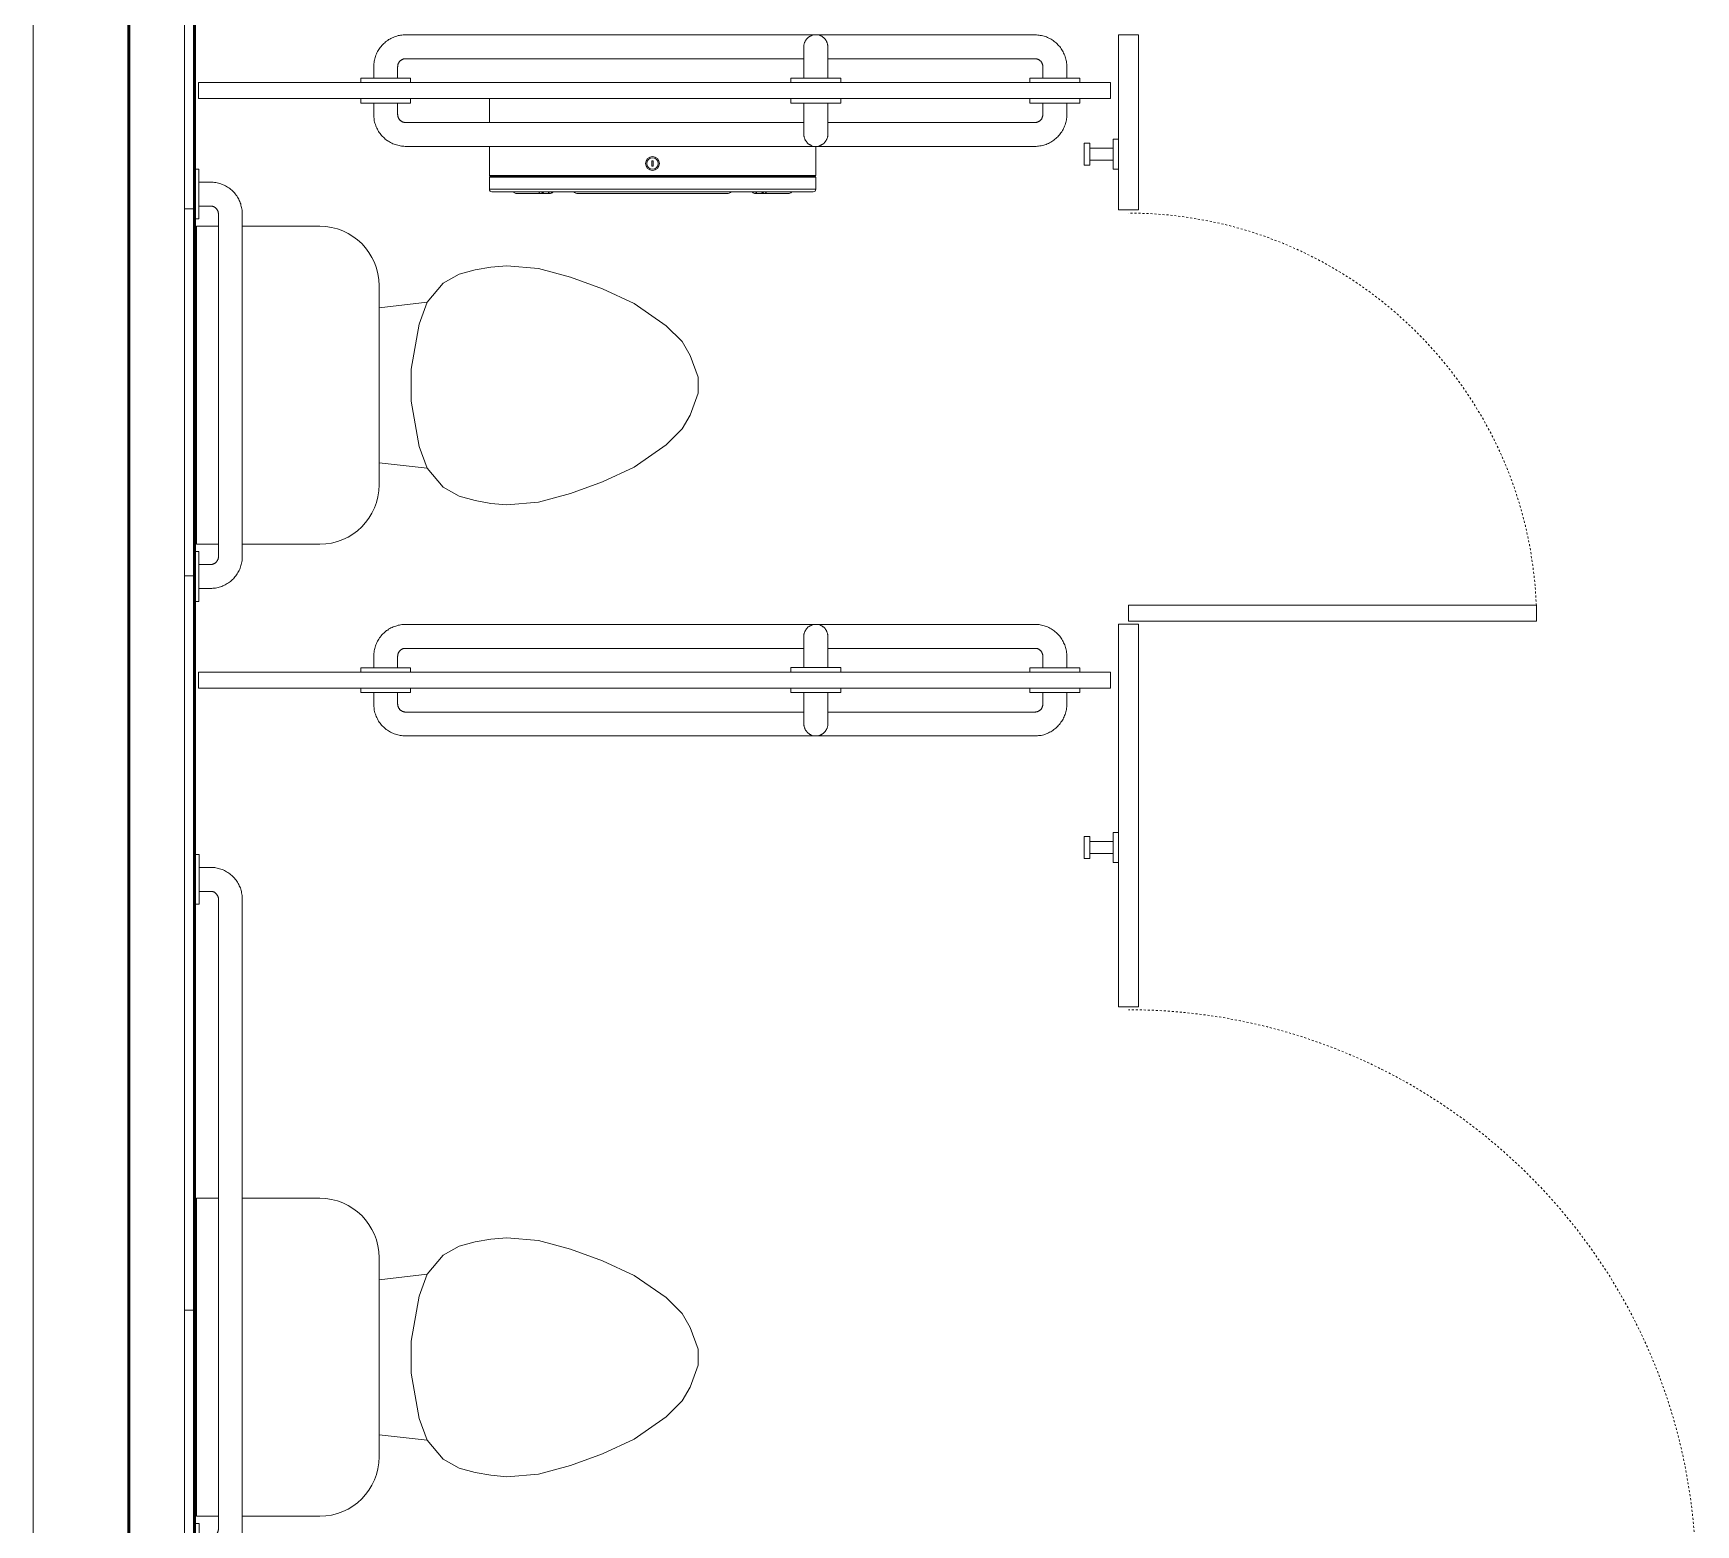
# Model space of a CAD drawing. Header units: inches. Extents: x 15537 to 31673, y -30778 to -16067.
# Drawn here: x 25511.9 to 25616.2, y -22684.8 to -22591.2 of the extents above; entities that cross this region are included whole.
import ezdxf

# ---------------------------------------------------------------- set-up
doc = ezdxf.new("R2010")
doc.units = ezdxf.units.IN
doc.header["$MEASUREMENT"] = 0
doc.linetypes.add('Dash', pattern=[0.25, 0.125, -0.125])
doc.linetypes.add('Dash_2_', pattern=[0.25, 0.125, -0.125])
for name, color, linetype, lineweight in [('A-AREA', 32, 'Continuous', 9), ('A-GENM', 13, 'Continuous', 9), ('A-WALL', 113, 'Continuous', 13), ('A-WALL-PATT', 111, 'Continuous', 50), ('I-WALL', 2, 'Continuous', 13), ('P-SANR-FIXT', 6, 'Continuous', 9), ('Q-SPCQ', 91, 'Continuous', 9), ('Q-SPCQ-HDLN', 91, 'Dash', 9)]:
    doc.layers.add(name, color=color, linetype=linetype, lineweight=lineweight)

# ---------------------------------------------------------------- blocks, each defined once
blk = doc.blocks.new('Toilet-Domestic_- Enlarged1')
at = {"layer": 'P-SANR-FIXT', "color": 7}
for p, q in [((-9.98, 19.48), (9.98, 19.48)), ((-9.98, 18.1), (-9.98, 19.48)), ((9.98, 19.48), (9.98, 18.1)), ((-9.98, 11.75), (-9.98, 16.6)), ((9.98, 16.6), (9.98, 11.75)), ((6.25, 8.02), (-6.25, 8.02)), ((-4.86, 8.02), (-5.21, 5)), ((4.86, 8.02), (5.21, 5)), ((-3.84, 5.5), (-5.21, 5)), ((-1, 6), (-3.84, 5.5)), ((1, 6), (-1, 6)), ((3.84, 5.5), (1, 6)), ((5.21, 5), (3.84, 5.5)), ((-5.21, 5), (-6.4, 4)), ((6.4, 4), (5.21, 5)), ((-6.4, 4), (-6.97, 3)), ((6.97, 3), (6.4, 4)), ((-6.97, 3), (-7.24, 2)), ((7.24, 2), (6.97, 3)), ((-7.24, 2), (-7.41, 1)), ((7.41, 1), (7.24, 2)), ((-7.41, 1), (-7.5, 0)), ((-7.5, 0), (-7.33, -1.99)), ((7.33, -1.99), (7.5, 0)), ((7.5, 0), (7.41, 1)), ((-7.33, -1.99), (-6.79, -4)), ((6.79, -4), (7.33, -1.99)), ((-6.79, -4), (-6.06, -6)), ((6.06, -6), (6.79, -4)), ((-6.06, -6), (-5.13, -8)), ((5.13, -8), (6.06, -6)), ((-5.13, -8), (-3.74, -10)), ((3.74, -10), (5.13, -8)), ((-3.74, -10), (-2.74, -11)), ((2.74, -11), (3.74, -10)), ((-2.74, -11), (-1.87, -11.5)), ((1.87, -11.5), (2.74, -11)), ((-1.87, -11.5), (-0.5, -12)), ((-0.5, -12), (0.5, -12)), ((0.5, -12), (1.87, -11.5))]:
    blk.add_line(p, q, dxfattribs=at)
for centre, start, end in [((-6.25, 11.75), 180, 270), ((6.25, 11.75), 270, 360)]:
    blk.add_arc(centre, 3.73, start, end, dxfattribs=at)
blk = doc.blocks.new('Toilet-Domestic_- Enlarged2')
at = {"layer": 'P-SANR-FIXT', "color": 7}
for p, q in [((-9.98, 19.48), (9.98, 19.48)), ((-9.98, 18.1), (-9.98, 19.48)), ((9.98, 19.48), (9.98, 18.1)), ((-9.98, 11.75), (-9.98, 16.6)), ((9.98, 16.6), (9.98, 11.75)), ((6.25, 8.02), (-6.25, 8.02)), ((-4.86, 8.02), (-5.21, 5)), ((4.86, 8.02), (5.21, 5)), ((-3.84, 5.5), (-5.21, 5)), ((-1, 6), (-3.84, 5.5)), ((1, 6), (-1, 6)), ((3.84, 5.5), (1, 6)), ((5.21, 5), (3.84, 5.5)), ((-5.21, 5), (-6.4, 4)), ((6.4, 4), (5.21, 5)), ((-6.4, 4), (-6.97, 3)), ((6.97, 3), (6.4, 4)), ((-6.97, 3), (-7.24, 2)), ((7.24, 2), (6.97, 3)), ((-7.24, 2), (-7.41, 1)), ((7.41, 1), (7.24, 2)), ((-7.41, 1), (-7.5, 0)), ((-7.5, 0), (-7.33, -1.99)), ((7.33, -1.99), (7.5, 0)), ((7.5, 0), (7.41, 1)), ((-7.33, -1.99), (-6.79, -4)), ((6.79, -4), (7.33, -1.99)), ((-6.79, -4), (-6.06, -6)), ((6.06, -6), (6.79, -4)), ((-6.06, -6), (-5.13, -8)), ((5.13, -8), (6.06, -6)), ((-5.13, -8), (-3.74, -10)), ((3.74, -10), (5.13, -8)), ((-3.74, -10), (-2.74, -11)), ((2.74, -11), (3.74, -10)), ((-2.74, -11), (-1.87, -11.5)), ((1.87, -11.5), (2.74, -11)), ((-1.87, -11.5), (-0.5, -12)), ((-0.5, -12), (0.5, -12)), ((0.5, -12), (1.87, -11.5))]:
    blk.add_line(p, q, dxfattribs=at)
for centre, start, end in [((-6.25, 11.75), 180, 270), ((6.25, 11.75), 270, 360)]:
    blk.add_arc(centre, 3.73, start, end, dxfattribs=at)
blk = doc.blocks.new('Partition-Floor_- Enlarged0')
at = {"layer": 'Q-SPCQ', "color": 7}
for p, q in [((68.5, -0.88), (67.5, -0.88)), ((67.5, -0.88), (67.5, -58.13)), ((68.5, -58.13), (68.5, -0.88)), ((105.5, -0.88), (104.5, -0.88)), ((104.5, -0.88), (104.5, -58.13)), ((104.5, -58.13), (104.5, -0.88)), ((104.5, -0.88), (105.5, -0.88)), ((105.5, -58.13), (105.5, -0.88)), ((105.5, -0.88), (105.5, -58.13)), ((67.5, -58.13), (68.5, -58.13)), ((104.5, -58.13), (105.5, -58.13)), ((105.5, -58.13), (104.5, -58.13)), ((71.5, -58.63), (47.5, -58.63)), ((47.5, -58.63), (47.5, -59.88)), ((71.5, -59.88), (71.5, -58.63)), ((72.69, -59.25), (71.69, -59.25)), ((71.69, -59.25), (71.69, -84.87)), ((72.69, -84.87), (72.69, -59.25)), ((97.5, -58.63), (97.5, -59.88)), ((108.5, -58.63), (97.5, -58.63)), ((108.5, -59.88), (108.5, -58.63)), ((47.5, -59.88), (71.5, -59.88)), ((97.5, -59.88), (108.5, -59.88)), ((71.69, -84.87), (72.69, -84.87))]:
    blk.add_line(p, q, dxfattribs=at)
at = {"layer": 'Q-SPCQ-HDLN', "color": 7, "linetype": 'Dash_2_'}
for centre, radius, start in [((11.69, -59.25), 35.62, 271.7908), ((71.69, -59.25), 25.62, 272.2042)]:
    blk.add_arc(centre, radius, start, 360, dxfattribs=at)
blk = doc.blocks.new('817_Grab_Bars -_- Enlarged2')
at = {"layer": 'Q-SPCQ', "color": 7}
for p, q in [((25445.95, -22632.3), (25445.95, -22632.58)), ((25447.52, -22632.58), (25445.95, -22632.58)), ((25446.77, -22632.58), (25446.77, -22633.3)), ((25449.08, -22632.58), (25447.52, -22632.58)), ((25448.27, -22633.3), (25448.27, -22632.58)), ((25449.08, -22632.58), (25449.08, -22632.3)), ((25487.95, -22632.3), (25487.95, -22632.58)), ((25489.52, -22632.58), (25487.95, -22632.58)), ((25488.77, -22632.58), (25488.77, -22633.3)), ((25491.08, -22632.58), (25489.52, -22632.58)), ((25490.27, -22633.3), (25490.27, -22632.58)), ((25491.08, -22632.58), (25491.08, -22632.3)), ((25461.77, -22633.8), (25448.77, -22633.8)), ((25488.27, -22633.8), (25463.26, -22633.8)), ((25448.77, -22635.3), (25488.27, -22635.3))]:
    blk.add_line(p, q, dxfattribs=at)
at = {"layer": 'Q-SPCQ', "color": 7, "flags": 128}
for points in [[(25446.77, -22633.3), (25446.77, -22633.38), (25446.77, -22633.46), (25446.78, -22633.54), (25446.79, -22633.62), (25446.81, -22633.7), (25446.82, -22633.78), (25446.84, -22633.86), (25446.87, -22633.93), (25446.89, -22634.01), (25446.92, -22634.08), (25446.96, -22634.15), (25446.99, -22634.23), (25447.03, -22634.3), (25447.07, -22634.37), (25447.11, -22634.43), (25447.16, -22634.5), (25447.21, -22634.56), (25447.26, -22634.62), (25447.32, -22634.68), (25447.37, -22634.74), (25447.43, -22634.79), (25447.49, -22634.84), (25447.55, -22634.89), (25447.62, -22634.94), (25447.68, -22634.99), (25447.75, -22635.03), (25447.82, -22635.07), (25447.89, -22635.1), (25447.97, -22635.14), (25448.04, -22635.17), (25448.12, -22635.19), (25448.19, -22635.22), (25448.27, -22635.24), (25448.35, -22635.26), (25448.43, -22635.27), (25448.5, -22635.29), (25448.58, -22635.29), (25448.66, -22635.3), (25448.74, -22635.3), (25448.77, -22635.3)], [(25448.77, -22633.8), (25448.75, -22633.8), (25448.73, -22633.8), (25448.71, -22633.8), (25448.69, -22633.8), (25448.67, -22633.79), (25448.65, -22633.79), (25448.63, -22633.78), (25448.61, -22633.78), (25448.59, -22633.77), (25448.57, -22633.76), (25448.55, -22633.76), (25448.53, -22633.75), (25448.52, -22633.74), (25448.5, -22633.73), (25448.48, -22633.72), (25448.47, -22633.7), (25448.45, -22633.69), (25448.44, -22633.68), (25448.42, -22633.67), (25448.41, -22633.65), (25448.39, -22633.64), (25448.38, -22633.62), (25448.37, -22633.61), (25448.36, -22633.59), (25448.34, -22633.57), (25448.33, -22633.56), (25448.32, -22633.54), (25448.32, -22633.52), (25448.31, -22633.5), (25448.3, -22633.48), (25448.29, -22633.47), (25448.29, -22633.45), (25448.28, -22633.43), (25448.28, -22633.41), (25448.27, -22633.39), (25448.27, -22633.37), (25448.27, -22633.35), (25448.27, -22633.33), (25448.27, -22633.31), (25448.27, -22633.3)], [(25488.27, -22635.3), (25488.35, -22635.3), (25488.43, -22635.3), (25488.5, -22635.29), (25488.58, -22635.28), (25488.66, -22635.26), (25488.74, -22635.25), (25488.82, -22635.22), (25488.89, -22635.2), (25488.97, -22635.17), (25489.04, -22635.14), (25489.12, -22635.11), (25489.19, -22635.08), (25489.26, -22635.04), (25489.33, -22635), (25489.39, -22634.95), (25489.46, -22634.91), (25489.52, -22634.86), (25489.58, -22634.81), (25489.64, -22634.75), (25489.7, -22634.7), (25489.75, -22634.64), (25489.81, -22634.58), (25489.86, -22634.51), (25489.9, -22634.45), (25489.95, -22634.38), (25489.99, -22634.32), (25490.03, -22634.25), (25490.07, -22634.17), (25490.1, -22634.1), (25490.13, -22634.03), (25490.16, -22633.95), (25490.18, -22633.88), (25490.2, -22633.8), (25490.22, -22633.72), (25490.24, -22633.64), (25490.25, -22633.56), (25490.26, -22633.48), (25490.26, -22633.4), (25490.27, -22633.32), (25490.27, -22633.3)], [(25488.77, -22633.3), (25488.76, -22633.32), (25488.76, -22633.34), (25488.76, -22633.36), (25488.76, -22633.38), (25488.76, -22633.4), (25488.75, -22633.42), (25488.75, -22633.44), (25488.74, -22633.46), (25488.73, -22633.48), (25488.73, -22633.5), (25488.72, -22633.52), (25488.71, -22633.53), (25488.7, -22633.55), (25488.69, -22633.57), (25488.68, -22633.59), (25488.67, -22633.6), (25488.65, -22633.62), (25488.64, -22633.63), (25488.63, -22633.65), (25488.61, -22633.66), (25488.6, -22633.68), (25488.58, -22633.69), (25488.57, -22633.7), (25488.55, -22633.71), (25488.54, -22633.72), (25488.52, -22633.73), (25488.5, -22633.74), (25488.48, -22633.75), (25488.46, -22633.76), (25488.45, -22633.77), (25488.43, -22633.78), (25488.41, -22633.78), (25488.39, -22633.79), (25488.37, -22633.79), (25488.35, -22633.8), (25488.33, -22633.8), (25488.31, -22633.8), (25488.29, -22633.8), (25488.27, -22633.8), (25488.27, -22633.8)]]:
    blk.add_lwpolyline(points, dxfattribs=at)
blk = doc.blocks.new('817_Grab_Bars -_- Enlarged3')
at = {"layer": 'Q-SPCQ', "color": 7}
for p, q in [((25488.27, -22628.3), (25448.77, -22628.3)), ((25446.77, -22630.3), (25446.77, -22631.02)), ((25448.27, -22631.02), (25448.27, -22630.3)), ((25448.77, -22629.8), (25461.77, -22629.8)), ((25463.26, -22629.8), (25488.27, -22629.8)), ((25488.77, -22630.3), (25488.77, -22631.02)), ((25490.27, -22631.02), (25490.27, -22630.3)), ((25445.95, -22631.02), (25445.95, -22631.3)), ((25445.95, -22631.02), (25447.52, -22631.02)), ((25447.52, -22631.02), (25449.08, -22631.02)), ((25449.08, -22631.3), (25449.08, -22631.02)), ((25487.95, -22631.02), (25487.95, -22631.3)), ((25487.95, -22631.02), (25489.52, -22631.02)), ((25489.52, -22631.02), (25491.08, -22631.02)), ((25491.08, -22631.3), (25491.08, -22631.02))]:
    blk.add_line(p, q, dxfattribs=at)
at = {"layer": 'Q-SPCQ', "color": 7, "flags": 128}
for points in [[(25448.77, -22628.3), (25448.69, -22628.3), (25448.61, -22628.31), (25448.53, -22628.32), (25448.45, -22628.33), (25448.37, -22628.34), (25448.29, -22628.36), (25448.21, -22628.38), (25448.14, -22628.4), (25448.06, -22628.43), (25447.99, -22628.46), (25447.91, -22628.49), (25447.84, -22628.53), (25447.77, -22628.57), (25447.7, -22628.61), (25447.64, -22628.65), (25447.57, -22628.7), (25447.51, -22628.75), (25447.45, -22628.8), (25447.39, -22628.85), (25447.33, -22628.91), (25447.28, -22628.97), (25447.22, -22629.03), (25447.17, -22629.09), (25447.13, -22629.16), (25447.08, -22629.22), (25447.04, -22629.29), (25447, -22629.36), (25446.97, -22629.43), (25446.93, -22629.5), (25446.9, -22629.58), (25446.87, -22629.65), (25446.85, -22629.73), (25446.83, -22629.81), (25446.81, -22629.88), (25446.79, -22629.96), (25446.78, -22630.04), (25446.77, -22630.12), (25446.77, -22630.2), (25446.77, -22630.28), (25446.77, -22630.3)], [(25490.27, -22630.3), (25490.26, -22630.22), (25490.26, -22630.14), (25490.25, -22630.06), (25490.24, -22629.98), (25490.23, -22629.91), (25490.21, -22629.83), (25490.19, -22629.75), (25490.16, -22629.67), (25490.14, -22629.6), (25490.11, -22629.52), (25490.07, -22629.45), (25490.04, -22629.38), (25490, -22629.31), (25489.96, -22629.24), (25489.92, -22629.17), (25489.87, -22629.11), (25489.82, -22629.05), (25489.77, -22628.98), (25489.71, -22628.92), (25489.66, -22628.87), (25489.6, -22628.81), (25489.54, -22628.76), (25489.48, -22628.71), (25489.41, -22628.66), (25489.35, -22628.62), (25489.28, -22628.58), (25489.21, -22628.54), (25489.14, -22628.5), (25489.06, -22628.47), (25488.99, -22628.44), (25488.91, -22628.41), (25488.84, -22628.39), (25488.76, -22628.37), (25488.68, -22628.35), (25488.61, -22628.33), (25488.53, -22628.32), (25488.45, -22628.31), (25488.37, -22628.31), (25488.29, -22628.3), (25488.27, -22628.3)], [(25448.27, -22630.3), (25448.27, -22630.28), (25448.27, -22630.26), (25448.27, -22630.24), (25448.27, -22630.22), (25448.28, -22630.2), (25448.28, -22630.18), (25448.28, -22630.16), (25448.29, -22630.15), (25448.3, -22630.13), (25448.3, -22630.11), (25448.31, -22630.09), (25448.32, -22630.07), (25448.33, -22630.05), (25448.34, -22630.04), (25448.35, -22630.02), (25448.36, -22630), (25448.38, -22629.99), (25448.39, -22629.97), (25448.4, -22629.96), (25448.42, -22629.94), (25448.43, -22629.93), (25448.45, -22629.92), (25448.46, -22629.91), (25448.48, -22629.89), (25448.5, -22629.88), (25448.51, -22629.87), (25448.53, -22629.86), (25448.55, -22629.85), (25448.57, -22629.84), (25448.58, -22629.84), (25448.6, -22629.83), (25448.62, -22629.82), (25448.64, -22629.82), (25448.66, -22629.81), (25448.68, -22629.81), (25448.7, -22629.81), (25448.72, -22629.8), (25448.74, -22629.8), (25448.76, -22629.8), (25448.77, -22629.8)], [(25488.27, -22629.8), (25488.29, -22629.8), (25488.31, -22629.8), (25488.33, -22629.81), (25488.34, -22629.81), (25488.36, -22629.81), (25488.38, -22629.82), (25488.4, -22629.82), (25488.42, -22629.83), (25488.44, -22629.83), (25488.46, -22629.84), (25488.48, -22629.85), (25488.5, -22629.86), (25488.51, -22629.87), (25488.53, -22629.88), (25488.55, -22629.89), (25488.56, -22629.9), (25488.58, -22629.91), (25488.59, -22629.93), (25488.61, -22629.94), (25488.62, -22629.95), (25488.64, -22629.97), (25488.65, -22629.98), (25488.66, -22630), (25488.67, -22630.02), (25488.69, -22630.03), (25488.7, -22630.05), (25488.71, -22630.07), (25488.72, -22630.08), (25488.72, -22630.1), (25488.73, -22630.12), (25488.74, -22630.14), (25488.74, -22630.16), (25488.75, -22630.18), (25488.75, -22630.2), (25488.76, -22630.22), (25488.76, -22630.24), (25488.76, -22630.26), (25488.76, -22630.28), (25488.77, -22630.3), (25488.77, -22630.3)]]:
    blk.add_lwpolyline(points, dxfattribs=at)
blk = doc.blocks.new('Dispenser-Toile_- Enlarged3')
at = {"layer": 'Q-SPCQ', "color": 50, "lineweight": 20}
for p, q in [((25540.52, -22595.3), (25540.52, -22596.8)), ((25540.52, -22598.3), (25540.52, -22600.14)), ((25561.01, -22600.14), (25561.01, -22598.3)), ((25550.72, -22599.21), (25550.72, -22599.54)), ((25550.81, -22599.21), (25550.72, -22599.21)), ((25550.81, -22599.54), (25550.81, -22599.21)), ((25561.01, -22600.14), (25540.52, -22600.14)), ((25540.57, -22600.23), (25540.52, -22600.23)), ((25540.52, -22600.23), (25540.52, -22601)), ((25540.57, -22600.2), (25560.95, -22600.2)), ((25540.57, -22600.2), (25540.57, -22600.23)), ((25560.95, -22600.23), (25540.57, -22600.23)), ((25550.72, -22599.54), (25550.81, -22599.54)), ((25560.95, -22600.23), (25560.95, -22600.2)), ((25561.01, -22600.23), (25560.95, -22600.23)), ((25561.01, -22601), (25561.01, -22600.23)), ((25540.52, -22601), (25561.01, -22601)), ((25540.67, -22601.16), (25542.03, -22601.16)), ((25542.03, -22601.16), (25559.5, -22601.16)), ((25542.19, -22601.26), (25544.36, -22601.26)), ((25544.52, -22601.16), (25545.83, -22601.16)), ((25546.01, -22601.26), (25555.52, -22601.26)), ((25555.7, -22601.16), (25557.01, -22601.16)), ((25557.17, -22601.26), (25559.34, -22601.26)), ((25559.5, -22601.16), (25560.85, -22601.16))]:
    blk.add_line(p, q, dxfattribs=at)
for radius in [0.438, 0.358]:
    blk.add_circle((25550.76, -22599.38), radius, dxfattribs=at)
for centre, radius, start, end in [((25540.58, -22600.14), 0.0601, 180, 267.3185), ((25560.95, -22600.14), 0.06, 270, 0), ((25540.68, -22601), 0.16, 180, 269.0019), ((25542.19, -22601.08), 0.18, 206.3878, 270), ((25543.74, -22601.15), 0.118, 187.6431, 259.1884), ((25543.74, -22601.11), 0.151, 272.679, 340.3653), ((25543.77, -22601.08), 0.18, 270, 333.6084), ((25543.76, -22601.11), 0.151, 273.1667, 340.3726), ((25544.34, -22601.15), 0.119, 188.4805, 259.9599), ((25544.34, -22601.11), 0.151, 272.679, 340.3659), ((25544.35, -22601.11), 0.151, 272.679, 340.3659), ((25544.36, -22601.08), 0.18, 270, 333.6122), ((25546.01, -22601.04), 0.22, 213.0557, 270), ((25555.52, -22601.04), 0.22, 270, 326.9443), ((25557.17, -22601.08), 0.18, 206.3878, 270), ((25557.18, -22601.11), 0.151, 199.6341, 267.321), ((25557.19, -22601.11), 0.151, 199.6341, 267.321), ((25557.19, -22601.15), 0.119, 280.0401, 351.5195), ((25557.76, -22601.08), 0.18, 206.3878, 270), ((25557.77, -22601.11), 0.151, 199.6341, 266.8331), ((25557.79, -22601.11), 0.151, 199.6341, 267.321), ((25557.79, -22601.15), 0.118, 280.8116, 352.3569), ((25559.34, -22601.08), 0.18, 270, 333.6122), ((25560.85, -22601), 0.16, 270, 0)]:
    blk.add_arc(centre, radius, start, end, dxfattribs=at)
blk = doc.blocks.new('817_Grab_Bars -_- Enlarged5')
at = {"layer": 'Q-SPCQ', "color": 7}
for p, q in [((25501.52, -22642.74), (25501.23, -22642.74)), ((25501.23, -22644.3), (25501.23, -22642.74)), ((25501.23, -22643.55), (25500.52, -22643.55)), ((25501.23, -22645.87), (25501.23, -22644.3)), ((25500.52, -22645.05), (25501.23, -22645.05)), ((25498.52, -22645.55), (25498.52, -22685.05)), ((25500.02, -22685.05), (25500.02, -22645.55)), ((25501.23, -22645.87), (25501.52, -22645.87)), ((25501.52, -22684.74), (25501.23, -22684.74)), ((25501.23, -22686.3), (25501.23, -22684.74)), ((25501.23, -22685.55), (25500.52, -22685.55)), ((25500.52, -22687.05), (25501.23, -22687.05)), ((25501.23, -22687.87), (25501.23, -22686.3)), ((25501.23, -22687.87), (25501.52, -22687.87))]:
    blk.add_line(p, q, dxfattribs=at)
at = {"layer": 'Q-SPCQ', "color": 7, "flags": 128}
for points in [[(25500.52, -22643.55), (25500.44, -22643.55), (25500.36, -22643.56), (25500.28, -22643.57), (25500.2, -22643.58), (25500.12, -22643.59), (25500.04, -22643.61), (25499.96, -22643.63), (25499.89, -22643.65), (25499.81, -22643.68), (25499.74, -22643.71), (25499.66, -22643.74), (25499.59, -22643.78), (25499.52, -22643.82), (25499.45, -22643.86), (25499.39, -22643.9), (25499.32, -22643.95), (25499.26, -22644), (25499.2, -22644.05), (25499.14, -22644.1), (25499.08, -22644.16), (25499.03, -22644.22), (25498.97, -22644.28), (25498.92, -22644.34), (25498.88, -22644.41), (25498.83, -22644.47), (25498.79, -22644.54), (25498.75, -22644.61), (25498.72, -22644.68), (25498.68, -22644.75), (25498.65, -22644.83), (25498.62, -22644.9), (25498.6, -22644.98), (25498.58, -22645.06), (25498.56, -22645.13), (25498.54, -22645.21), (25498.53, -22645.29), (25498.52, -22645.37), (25498.52, -22645.45), (25498.52, -22645.53), (25498.52, -22645.55)], [(25500.02, -22645.55), (25500.02, -22645.53), (25500.02, -22645.51), (25500.02, -22645.49), (25500.02, -22645.47), (25500.03, -22645.45), (25500.03, -22645.43), (25500.03, -22645.41), (25500.04, -22645.4), (25500.05, -22645.38), (25500.05, -22645.36), (25500.06, -22645.34), (25500.07, -22645.32), (25500.08, -22645.3), (25500.09, -22645.29), (25500.1, -22645.27), (25500.11, -22645.25), (25500.13, -22645.24), (25500.14, -22645.22), (25500.15, -22645.21), (25500.17, -22645.19), (25500.18, -22645.18), (25500.2, -22645.17), (25500.21, -22645.16), (25500.23, -22645.14), (25500.25, -22645.13), (25500.26, -22645.12), (25500.28, -22645.11), (25500.3, -22645.1), (25500.32, -22645.09), (25500.33, -22645.09), (25500.35, -22645.08), (25500.37, -22645.07), (25500.39, -22645.07), (25500.41, -22645.06), (25500.43, -22645.06), (25500.45, -22645.06), (25500.47, -22645.05), (25500.49, -22645.05), (25500.51, -22645.05), (25500.52, -22645.05)], [(25498.52, -22685.05), (25498.52, -22685.13), (25498.52, -22685.21), (25498.53, -22685.29), (25498.54, -22685.37), (25498.56, -22685.45), (25498.57, -22685.53), (25498.59, -22685.61), (25498.62, -22685.68), (25498.64, -22685.76), (25498.67, -22685.83), (25498.71, -22685.9), (25498.74, -22685.98), (25498.78, -22686.05), (25498.82, -22686.12), (25498.86, -22686.18), (25498.91, -22686.25), (25498.96, -22686.31), (25499.01, -22686.37), (25499.07, -22686.43), (25499.12, -22686.49), (25499.18, -22686.54), (25499.24, -22686.59), (25499.3, -22686.64), (25499.37, -22686.69), (25499.43, -22686.74), (25499.5, -22686.78), (25499.57, -22686.82), (25499.64, -22686.85), (25499.72, -22686.89), (25499.79, -22686.92), (25499.87, -22686.94), (25499.94, -22686.97), (25500.02, -22686.99), (25500.1, -22687.01), (25500.18, -22687.02), (25500.25, -22687.04), (25500.33, -22687.04), (25500.41, -22687.05), (25500.49, -22687.05), (25500.52, -22687.05)], [(25500.52, -22685.55), (25500.5, -22685.55), (25500.48, -22685.55), (25500.46, -22685.55), (25500.44, -22685.55), (25500.42, -22685.54), (25500.4, -22685.54), (25500.38, -22685.53), (25500.36, -22685.53), (25500.34, -22685.52), (25500.32, -22685.51), (25500.3, -22685.51), (25500.28, -22685.5), (25500.27, -22685.49), (25500.25, -22685.48), (25500.23, -22685.47), (25500.22, -22685.45), (25500.2, -22685.44), (25500.19, -22685.43), (25500.17, -22685.42), (25500.16, -22685.4), (25500.14, -22685.39), (25500.13, -22685.37), (25500.12, -22685.36), (25500.11, -22685.34), (25500.09, -22685.32), (25500.08, -22685.31), (25500.07, -22685.29), (25500.07, -22685.27), (25500.06, -22685.25), (25500.05, -22685.23), (25500.04, -22685.22), (25500.04, -22685.2), (25500.03, -22685.18), (25500.03, -22685.16), (25500.02, -22685.14), (25500.02, -22685.12), (25500.02, -22685.1), (25500.02, -22685.08), (25500.02, -22685.06), (25500.02, -22685.05)]]:
    blk.add_lwpolyline(points, dxfattribs=at)
blk = doc.blocks.new('817_Grab_Bars -_- Enlarged4')
at = {"layer": 'Q-SPCQ', "color": 7}
for p, q in [((25394.08, -22754.8), (25393.8, -22754.8)), ((25393.8, -22756.36), (25393.8, -22754.8)), ((25393.8, -22755.61), (25393.08, -22755.61)), ((25393.8, -22757.92), (25393.8, -22756.36)), ((25391.08, -22757.61), (25391.08, -22779.11)), ((25392.58, -22779.11), (25392.58, -22757.61)), ((25393.08, -22757.11), (25393.8, -22757.11)), ((25393.8, -22757.92), (25394.08, -22757.92)), ((25394.08, -22778.8), (25393.8, -22778.8)), ((25393.8, -22780.36), (25393.8, -22778.8)), ((25393.8, -22779.61), (25393.08, -22779.61)), ((25393.8, -22781.92), (25393.8, -22780.36)), ((25393.08, -22781.11), (25393.8, -22781.11)), ((25393.8, -22781.92), (25394.08, -22781.92))]:
    blk.add_line(p, q, dxfattribs=at)
at = {"layer": 'Q-SPCQ', "color": 7, "flags": 128}
for points in [[(25393.08, -22755.61), (25393, -22755.61), (25392.92, -22755.62), (25392.84, -22755.62), (25392.76, -22755.63), (25392.68, -22755.65), (25392.6, -22755.67), (25392.53, -22755.69), (25392.45, -22755.71), (25392.37, -22755.74), (25392.3, -22755.77), (25392.23, -22755.8), (25392.15, -22755.84), (25392.08, -22755.87), (25392.02, -22755.91), (25391.95, -22755.96), (25391.88, -22756.01), (25391.82, -22756.05), (25391.76, -22756.11), (25391.7, -22756.16), (25391.64, -22756.22), (25391.59, -22756.27), (25391.54, -22756.34), (25391.49, -22756.4), (25391.44, -22756.46), (25391.39, -22756.53), (25391.35, -22756.6), (25391.31, -22756.67), (25391.28, -22756.74), (25391.24, -22756.81), (25391.21, -22756.88), (25391.19, -22756.96), (25391.16, -22757.04), (25391.14, -22757.11), (25391.12, -22757.19), (25391.11, -22757.27), (25391.09, -22757.35), (25391.09, -22757.43), (25391.08, -22757.51), (25391.08, -22757.59), (25391.08, -22757.61)], [(25392.58, -22757.61), (25392.58, -22757.59), (25392.58, -22757.57), (25392.58, -22757.55), (25392.58, -22757.53), (25392.59, -22757.51), (25392.59, -22757.49), (25392.6, -22757.47), (25392.6, -22757.45), (25392.61, -22757.43), (25392.62, -22757.41), (25392.63, -22757.4), (25392.63, -22757.38), (25392.64, -22757.36), (25392.65, -22757.34), (25392.67, -22757.33), (25392.68, -22757.31), (25392.69, -22757.3), (25392.7, -22757.28), (25392.72, -22757.26), (25392.73, -22757.25), (25392.74, -22757.24), (25392.76, -22757.22), (25392.77, -22757.21), (25392.79, -22757.2), (25392.81, -22757.19), (25392.82, -22757.18), (25392.84, -22757.17), (25392.86, -22757.16), (25392.88, -22757.15), (25392.9, -22757.14), (25392.92, -22757.14), (25392.93, -22757.13), (25392.95, -22757.13), (25392.97, -22757.12), (25392.99, -22757.12), (25393.01, -22757.11), (25393.03, -22757.11), (25393.05, -22757.11), (25393.07, -22757.11), (25393.08, -22757.11)], [(25391.08, -22779.11), (25391.08, -22779.19), (25391.08, -22779.27), (25391.09, -22779.35), (25391.1, -22779.43), (25391.12, -22779.51), (25391.14, -22779.58), (25391.16, -22779.66), (25391.18, -22779.74), (25391.21, -22779.81), (25391.24, -22779.89), (25391.27, -22779.96), (25391.3, -22780.03), (25391.34, -22780.1), (25391.38, -22780.17), (25391.43, -22780.24), (25391.47, -22780.3), (25391.52, -22780.37), (25391.57, -22780.43), (25391.63, -22780.49), (25391.68, -22780.54), (25391.74, -22780.6), (25391.8, -22780.65), (25391.87, -22780.7), (25391.93, -22780.75), (25392, -22780.79), (25392.07, -22780.83), (25392.14, -22780.87), (25392.21, -22780.91), (25392.28, -22780.94), (25392.35, -22780.97), (25392.43, -22781), (25392.5, -22781.03), (25392.58, -22781.05), (25392.66, -22781.07), (25392.74, -22781.08), (25392.82, -22781.09), (25392.9, -22781.1), (25392.98, -22781.11), (25393.06, -22781.11), (25393.08, -22781.11)], [(25393.08, -22779.61), (25393.06, -22779.61), (25393.04, -22779.61), (25393.02, -22779.61), (25393, -22779.6), (25392.98, -22779.6), (25392.96, -22779.6), (25392.94, -22779.59), (25392.92, -22779.58), (25392.9, -22779.58), (25392.88, -22779.57), (25392.86, -22779.56), (25392.85, -22779.55), (25392.83, -22779.54), (25392.81, -22779.53), (25392.8, -22779.52), (25392.78, -22779.51), (25392.76, -22779.5), (25392.75, -22779.49), (25392.73, -22779.47), (25392.72, -22779.46), (25392.71, -22779.44), (25392.69, -22779.43), (25392.68, -22779.41), (25392.67, -22779.4), (25392.66, -22779.38), (25392.65, -22779.36), (25392.64, -22779.35), (25392.63, -22779.33), (25392.62, -22779.31), (25392.61, -22779.29), (25392.6, -22779.27), (25392.6, -22779.25), (25392.59, -22779.23), (25392.59, -22779.21), (25392.59, -22779.19), (25392.58, -22779.17), (25392.58, -22779.15), (25392.58, -22779.13), (25392.58, -22779.11), (25392.58, -22779.11)]]:
    blk.add_lwpolyline(points, dxfattribs=at)
blk = doc.blocks.new('817_Grab_Bars -_- Enlarged7')
at = {"layer": 'Q-SPCQ', "color": 7}
for p, q in [((25460.95, -22691.02), (25460.95, -22691.3)), ((25460.95, -22691.02), (25464.08, -22691.02)), ((25461.77, -22690.3), (25461.77, -22691.02)), ((25463.27, -22691.02), (25463.27, -22690.3)), ((25464.08, -22691.3), (25464.08, -22691.02))]:
    blk.add_line(p, q, dxfattribs=at)
at = {"layer": 'Q-SPCQ', "color": 7, "flags": 128}
for points in [[(25461.77, -22689.05), (25461.77, -22689.02), (25461.77, -22688.99), (25461.77, -22688.96), (25461.77, -22688.93), (25461.78, -22688.9), (25461.79, -22688.87), (25461.79, -22688.85), (25461.8, -22688.82), (25461.81, -22688.79), (25461.82, -22688.76), (25461.84, -22688.73), (25461.85, -22688.71), (25461.86, -22688.68), (25461.88, -22688.65), (25461.9, -22688.63), (25461.91, -22688.6), (25461.93, -22688.58), (25461.95, -22688.56), (25461.97, -22688.54), (25461.99, -22688.51), (25462.01, -22688.49), (25462.04, -22688.47), (25462.06, -22688.46), (25462.09, -22688.44), (25462.11, -22688.42), (25462.14, -22688.41), (25462.16, -22688.39), (25462.19, -22688.38), (25462.22, -22688.37), (25462.24, -22688.35), (25462.27, -22688.34), (25462.3, -22688.33), (25462.33, -22688.33)], [(25461.77, -22689.05), (25461.77, -22689.05), (25461.77, -22689.06), (25461.77, -22689.06), (25461.77, -22689.07), (25461.77, -22689.08), (25461.77, -22689.09), (25461.77, -22689.1), (25461.77, -22689.12), (25461.77, -22689.13), (25461.77, -22689.15), (25461.77, -22689.17), (25461.77, -22689.19), (25461.77, -22689.22), (25461.77, -22689.24), (25461.77, -22689.27), (25461.77, -22689.3), (25461.77, -22689.33), (25461.77, -22689.36), (25461.77, -22689.4), (25461.77, -22689.43), (25461.77, -22689.47), (25461.77, -22689.51), (25461.77, -22689.55), (25461.77, -22689.59), (25461.77, -22689.63), (25461.77, -22689.67), (25461.77, -22689.71), (25461.77, -22689.76), (25461.77, -22689.8), (25461.77, -22689.85), (25461.77, -22689.9), (25461.77, -22689.94), (25461.77, -22689.99), (25461.77, -22690.04), (25461.77, -22690.09), (25461.77, -22690.14), (25461.77, -22690.19), (25461.77, -22690.24), (25461.77, -22690.29), (25461.77, -22690.3)], [(25461.77, -22689.64), (25461.77, -22689.6), (25461.77, -22689.56), (25461.77, -22689.52), (25461.77, -22689.48), (25461.77, -22689.44), (25461.77, -22689.41), (25461.77, -22689.37), (25461.77, -22689.34), (25461.77, -22689.31), (25461.77, -22689.28), (25461.77, -22689.25), (25461.77, -22689.22), (25461.77, -22689.2), (25461.77, -22689.18), (25461.77, -22689.16), (25461.77, -22689.14), (25461.77, -22689.12), (25461.77, -22689.11), (25461.77, -22689.09), (25461.77, -22689.08), (25461.77, -22689.07), (25461.77, -22689.06), (25461.77, -22689.06), (25461.77, -22689.05), (25461.77, -22689.05)], [(25462.75, -22688.34), (25462.78, -22688.35), (25462.81, -22688.36), (25462.83, -22688.37), (25462.86, -22688.39), (25462.89, -22688.4), (25462.91, -22688.42), (25462.94, -22688.43), (25462.96, -22688.45), (25462.99, -22688.47), (25463.01, -22688.49), (25463.03, -22688.51), (25463.05, -22688.53), (25463.07, -22688.55), (25463.09, -22688.57), (25463.11, -22688.6), (25463.13, -22688.62), (25463.15, -22688.65), (25463.16, -22688.67), (25463.18, -22688.7), (25463.19, -22688.73), (25463.2, -22688.75), (25463.21, -22688.78), (25463.22, -22688.81), (25463.23, -22688.84), (25463.24, -22688.87), (25463.25, -22688.9), (25463.25, -22688.93), (25463.26, -22688.95), (25463.26, -22688.98), (25463.26, -22689.01), (25463.27, -22689.04), (25463.27, -22689.05)], [(25463.27, -22690.3), (25463.27, -22690.25), (25463.27, -22690.2), (25463.27, -22690.15), (25463.27, -22690.1), (25463.27, -22690.05), (25463.27, -22690.01), (25463.27, -22689.96), (25463.27, -22689.91), (25463.27, -22689.86), (25463.27, -22689.82), (25463.27, -22689.77), (25463.27, -22689.73), (25463.27, -22689.68), (25463.27, -22689.64), (25463.27, -22689.6), (25463.27, -22689.56), (25463.27, -22689.52), (25463.27, -22689.48), (25463.27, -22689.44), (25463.27, -22689.41), (25463.27, -22689.37), (25463.27, -22689.34), (25463.27, -22689.31), (25463.27, -22689.28), (25463.27, -22689.25), (25463.27, -22689.22), (25463.27, -22689.2), (25463.27, -22689.18), (25463.27, -22689.16), (25463.27, -22689.14), (25463.27, -22689.12), (25463.27, -22689.11), (25463.27, -22689.09), (25463.27, -22689.08), (25463.27, -22689.07), (25463.27, -22689.06), (25463.27, -22689.06), (25463.27, -22689.05), (25463.27, -22689.05)], [(25463.27, -22689.05), (25463.27, -22689.05), (25463.27, -22689.06), (25463.27, -22689.06), (25463.27, -22689.07), (25463.27, -22689.08), (25463.27, -22689.09), (25463.27, -22689.1), (25463.27, -22689.12), (25463.27, -22689.13), (25463.27, -22689.15), (25463.27, -22689.17), (25463.27, -22689.19), (25463.27, -22689.22), (25463.27, -22689.24), (25463.27, -22689.27), (25463.27, -22689.3), (25463.27, -22689.33), (25463.27, -22689.36), (25463.27, -22689.4), (25463.27, -22689.43), (25463.27, -22689.47), (25463.27, -22689.51), (25463.27, -22689.55), (25463.27, -22689.59), (25463.27, -22689.63)], [(25461.77, -22690.3), (25461.77, -22690.25), (25461.77, -22690.2), (25461.77, -22690.15), (25461.77, -22690.1), (25461.77, -22690.05), (25461.77, -22690.01)], [(25463.27, -22689.71), (25463.27, -22689.76), (25463.27, -22689.8), (25463.27, -22689.85), (25463.27, -22689.9), (25463.27, -22689.94), (25463.27, -22689.99), (25463.27, -22690.04), (25463.27, -22690.09), (25463.27, -22690.14), (25463.27, -22690.19), (25463.27, -22690.24), (25463.27, -22690.29)]]:
    blk.add_lwpolyline(points, dxfattribs=at)
blk = doc.blocks.new('817_Grab_Bars -_- Enlarged8')
at = {"layer": 'Q-SPCQ', "color": 7}
for p, q in [((25463.27, -22629.71), (25463.27, -22629.76)), ((25461.77, -22630.3), (25461.77, -22631.02)), ((25463.27, -22631.02), (25463.27, -22630.3)), ((25460.95, -22631.02), (25460.95, -22631.3)), ((25460.95, -22631.02), (25464.08, -22631.02)), ((25464.08, -22631.3), (25464.08, -22631.02))]:
    blk.add_line(p, q, dxfattribs=at)
at = {"layer": 'Q-SPCQ', "color": 7, "flags": 128}
for points in [[(25461.77, -22629.05), (25461.77, -22629.02), (25461.77, -22628.99), (25461.77, -22628.96), (25461.77, -22628.93), (25461.78, -22628.9), (25461.79, -22628.87), (25461.79, -22628.85), (25461.8, -22628.82), (25461.81, -22628.79), (25461.82, -22628.76), (25461.84, -22628.73), (25461.85, -22628.71), (25461.86, -22628.68), (25461.88, -22628.65), (25461.9, -22628.63), (25461.91, -22628.6), (25461.93, -22628.58), (25461.95, -22628.56), (25461.97, -22628.54), (25461.99, -22628.51), (25462.01, -22628.49), (25462.04, -22628.47), (25462.06, -22628.46), (25462.09, -22628.44), (25462.11, -22628.42), (25462.14, -22628.41), (25462.16, -22628.39), (25462.19, -22628.38), (25462.22, -22628.37), (25462.24, -22628.35), (25462.27, -22628.34), (25462.3, -22628.33), (25462.33, -22628.33)], [(25462.75, -22628.34), (25462.78, -22628.35), (25462.81, -22628.36), (25462.83, -22628.37), (25462.86, -22628.39), (25462.89, -22628.4), (25462.91, -22628.42), (25462.94, -22628.43), (25462.96, -22628.45), (25462.99, -22628.47), (25463.01, -22628.49), (25463.03, -22628.51), (25463.05, -22628.53), (25463.07, -22628.55), (25463.09, -22628.57), (25463.11, -22628.6), (25463.13, -22628.62), (25463.15, -22628.65), (25463.16, -22628.67), (25463.18, -22628.7), (25463.19, -22628.73), (25463.2, -22628.75), (25463.21, -22628.78), (25463.22, -22628.81), (25463.23, -22628.84), (25463.24, -22628.87), (25463.25, -22628.9), (25463.25, -22628.93), (25463.26, -22628.95), (25463.26, -22628.98), (25463.26, -22629.01), (25463.27, -22629.04), (25463.27, -22629.05)], [(25461.77, -22629.05), (25461.77, -22629.05), (25461.77, -22629.06), (25461.77, -22629.06), (25461.77, -22629.07), (25461.77, -22629.08), (25461.77, -22629.09), (25461.77, -22629.1), (25461.77, -22629.12), (25461.77, -22629.13), (25461.77, -22629.15), (25461.77, -22629.17), (25461.77, -22629.19), (25461.77, -22629.22), (25461.77, -22629.24), (25461.77, -22629.27), (25461.77, -22629.3), (25461.77, -22629.33), (25461.77, -22629.36), (25461.77, -22629.4), (25461.77, -22629.43), (25461.77, -22629.47), (25461.77, -22629.51), (25461.77, -22629.55), (25461.77, -22629.59), (25461.77, -22629.63), (25461.77, -22629.67), (25461.77, -22629.71), (25461.77, -22629.76), (25461.77, -22629.8), (25461.77, -22629.85), (25461.77, -22629.9), (25461.77, -22629.94), (25461.77, -22629.99), (25461.77, -22630.04), (25461.77, -22630.09), (25461.77, -22630.14), (25461.77, -22630.19), (25461.77, -22630.24), (25461.77, -22630.29), (25461.77, -22630.3)], [(25461.77, -22629.64), (25461.77, -22629.6), (25461.77, -22629.56), (25461.77, -22629.52), (25461.77, -22629.48), (25461.77, -22629.44), (25461.77, -22629.41), (25461.77, -22629.37), (25461.77, -22629.34), (25461.77, -22629.31), (25461.77, -22629.28), (25461.77, -22629.25), (25461.77, -22629.22), (25461.77, -22629.2), (25461.77, -22629.18), (25461.77, -22629.16), (25461.77, -22629.14), (25461.77, -22629.12), (25461.77, -22629.11), (25461.77, -22629.09), (25461.77, -22629.08), (25461.77, -22629.07), (25461.77, -22629.06), (25461.77, -22629.06), (25461.77, -22629.05), (25461.77, -22629.05)], [(25463.27, -22630.3), (25463.27, -22630.25), (25463.27, -22630.2), (25463.27, -22630.15), (25463.27, -22630.1), (25463.27, -22630.05), (25463.27, -22630.01), (25463.27, -22629.96), (25463.27, -22629.91), (25463.27, -22629.86), (25463.27, -22629.82), (25463.27, -22629.77), (25463.27, -22629.73), (25463.27, -22629.68), (25463.27, -22629.64), (25463.27, -22629.6), (25463.27, -22629.56), (25463.27, -22629.52), (25463.27, -22629.48), (25463.27, -22629.44), (25463.27, -22629.41), (25463.27, -22629.37), (25463.27, -22629.34), (25463.27, -22629.31), (25463.27, -22629.28), (25463.27, -22629.25), (25463.27, -22629.22), (25463.27, -22629.2), (25463.27, -22629.18), (25463.27, -22629.16), (25463.27, -22629.14), (25463.27, -22629.12), (25463.27, -22629.11), (25463.27, -22629.09), (25463.27, -22629.08), (25463.27, -22629.07), (25463.27, -22629.06), (25463.27, -22629.06), (25463.27, -22629.05), (25463.27, -22629.05)], [(25463.27, -22629.05), (25463.27, -22629.05), (25463.27, -22629.06), (25463.27, -22629.06), (25463.27, -22629.07), (25463.27, -22629.08), (25463.27, -22629.09), (25463.27, -22629.1), (25463.27, -22629.12), (25463.27, -22629.13), (25463.27, -22629.15), (25463.27, -22629.17), (25463.27, -22629.19), (25463.27, -22629.22), (25463.27, -22629.24), (25463.27, -22629.27), (25463.27, -22629.3), (25463.27, -22629.33), (25463.27, -22629.36), (25463.27, -22629.4), (25463.27, -22629.43), (25463.27, -22629.47), (25463.27, -22629.51), (25463.27, -22629.55), (25463.27, -22629.59), (25463.27, -22629.63)], [(25461.77, -22630.3), (25461.77, -22630.25), (25461.77, -22630.2), (25461.77, -22630.15), (25461.77, -22630.1), (25461.77, -22630.05), (25461.77, -22630.01)], [(25463.27, -22629.76), (25463.27, -22629.8), (25463.27, -22629.85), (25463.27, -22629.9), (25463.27, -22629.94), (25463.27, -22629.99), (25463.27, -22630.04), (25463.27, -22630.09), (25463.27, -22630.14), (25463.27, -22630.19), (25463.27, -22630.24), (25463.27, -22630.29)]]:
    blk.add_lwpolyline(points, dxfattribs=at)
blk = doc.blocks.new('Robe_hook_5552 _- Enlarged2')
at = {"layer": 'A-GENM', "color": 7}
for p, q in [((-0.94, 0), (-0.94, -0.35)), ((-0.94, -0.35), (0.94, -0.35)), ((-0.37, -1.81), (-0.37, -0.35)), ((0.38, -1.81), (0.38, -0.35)), ((0.94, -0.35), (0.94, 0)), ((-0.69, -2.16), (-0.69, -1.81)), ((-0.69, -1.81), (0.69, -1.81)), ((0.69, -1.81), (0.69, -2.16)), ((0.69, -2.16), (-0.69, -2.16))]:
    blk.add_line(p, q, dxfattribs=at)
blk = doc.blocks.new('Locker Rooms an_- Enlarged0')
at = {"layer": 'A-WALL-PATT', "lineweight": 9}
h = blk.add_hatch(dxfattribs=at)
h.set_pattern_fill('FP_13', style=0, pattern_type=2)
h.set_pattern_definition([(0, (0, 0), (30.72, 7.68), [1.267, -21.773, 1.267, -21.773, -122.88]), (0, (0, 0), (30.72, 7.68), [-46.08, 1.267, -44.813, 1.267, -21.773, -53.76]), (0, (0, 0), (30.72, 7.68), [-115.2, 1.267, -14.093, 1.267, -37.133]), (120, (11.52, 3.84), (-22.0110751, 22.7643004), [1.267, -21.773, 1.267, -21.773, -122.88]), (120, (11.52, 3.84), (-22.0110751, 22.7643004), [-46.08, 1.267, -44.813, 1.267, -21.773, -53.76]), (120, (11.52, 3.84), (-22.0110751, 22.7643004), [-115.2, 1.267, -14.093, 1.267, -37.133]), (240, (15.36, 19.2), (-8.7089249, -30.4443004), [1.267, -21.773, 1.267, -21.773, -122.88]), (240, (15.36, 19.2), (-8.7089249, -30.4443004), [-46.08, 1.267, -44.813, 1.267, -21.773, -53.76]), (240, (15.36, 19.2), (-8.7089249, -30.4443004), [-115.2, 1.267, -14.093, 1.267, -37.133])])
h.paths.add_polyline_path([(25521.39, -22691.3), (25522.02, -22691.3), (25522.02, -22435.18), (25521.39, -22435.18), (25521.39, -22690.76)], flags=0)
at = {"layer": 'A-WALL', "color": 10}
blk.add_line((25521.39, -22435.18), (25521.39, -22691.3), dxfattribs=at)
at = {"layer": 'I-WALL', "color": 250, "lineweight": 50}
for p, q in [((25517.89, -22435.18), (25517.89, -22695.43)), ((25522.02, -22691.3), (25522.02, -22435.18))]:
    blk.add_line(p, q, dxfattribs=at)
at = {"color": 10, "lineweight": 13}
for name, p, rotation in [('Partition-Floor_- Enlarged0', (25521.39, -22699.8), 90.00000000000044), ('817_Grab_Bars -_- Enlarged2', (51023.53, -45226.61), 180), ('817_Grab_Bars -_- Enlarged3', (51023.53, -45226.61), 180), ('817_Grab_Bars -_- Enlarged7', (51023.53, -45286.61), 180), ('Robe_hook_5552 _- Enlarged2', (25580.02, -22598.8), 269.9999999999997), ('817_Grab_Bars -_- Enlarged4', (50916.09, -45381.66), 180), ('Toilet-Domestic_- Enlarged2', (25541.62, -22613.3), 89.99999999999991), ('817_Grab_Bars -_- Enlarged2', (51023.53, -45263.61), 180), ('817_Grab_Bars -_- Enlarged3', (51023.53, -45263.61), 180), ('817_Grab_Bars -_- Enlarged7', (51023.53, -45323.61), 180), ('Robe_hook_5552 _- Enlarged2', (25580.02, -22642.3), 269.9999999999997), ('817_Grab_Bars -_- Enlarged5', (51023.53, -45330.61), 180), ('Toilet-Domestic_- Enlarged1', (25541.62, -22674.3), 89.99999999999991)]:
    blk.add_blockref(name, p, dxfattribs=dict(at, rotation=rotation))
for name, p in [('817_Grab_Bars -_- Enlarged7', (98.5, 97)), ('Dispenser-Toile_- Enlarged3', (0, 0)), ('817_Grab_Bars -_- Enlarged8', (98.5, 0))]:
    blk.add_blockref(name, p, dxfattribs=at)

msp = doc.modelspace()

# ---------------------------------------------------------------- linework, layer by layer
at = {"layer": 'A-AREA'}
msp.add_line((25511.89, -22435.178), (25511.89, -22787.31), dxfattribs=at)

# ---------------------------------------------------------------- block references
at = {"lineweight": 5}
msp.add_blockref('Locker Rooms an_- Enlarged0', (0, 0), dxfattribs=at)

doc.saveas('drawing.dxf')
